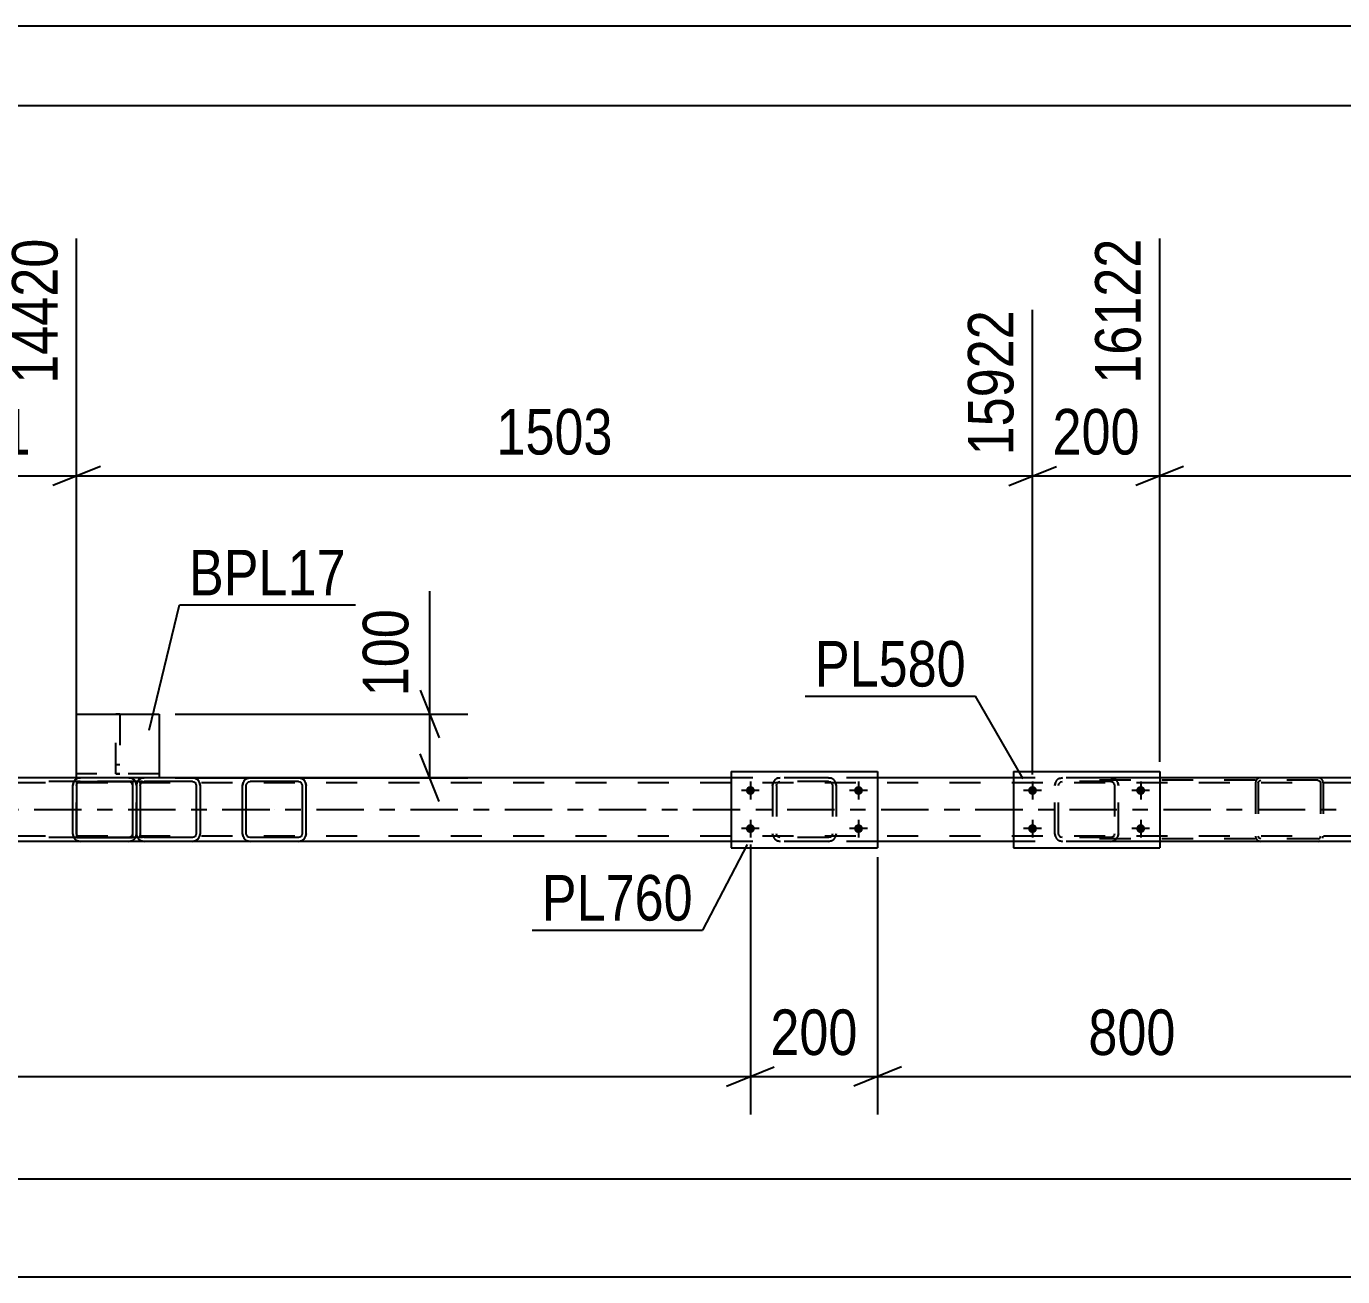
# Model space of a CAD drawing. Header units: millimetres. Extents: x -89 to 752, y -437 to 157.
# Drawn here: x 556.9 to 639.7, y 78.3 to 156.9 of the extents above; entities that cross this region are included whole.
import ezdxf

# ---------------------------------------------------------------- set-up
doc = ezdxf.new("R2010")
doc.units = ezdxf.units.MM
doc.linetypes.add('DXK_LINE_DOT2', pattern=[3.9198, 1.9599, -1.9599])
doc.linetypes.add('DXK_LINE_DOT3', pattern=[5.9187, 2.979, -0.9799, 0.9799, -0.9799])
doc.styles.add('Arial Narrow', font='ARIALN.TTF', dxfattribs={"height": 0.2})

# ---------------------------------------------------------------- blocks, each defined once
blk = doc.blocks.new('Unknown-318886155-1135')
at = {"color": 5, "linetype": 'Continuous'}
for p, q in [((752.099, 156.884), (-88.901, 156.884)), ((747.099, 151.884), (-83.901, 151.884))]:
    blk.add_line(p, q, dxfattribs=at)
blk = doc.blocks.new('Part-318886155-5118 - 5106')
at = {"color": 2, "linetype": 'Continuous'}
for p, q in [((563.891, 109.335), (563.855, 109.151)), ((564.113, 109.243), (564.165, 109.321)), ((564.335, 109.631), (564.151, 109.595)), ((564.165, 109.321), (564.243, 109.373)), ((564.243, 109.373), (564.335, 109.391)), ((567.375, 109.631), (564.335, 109.631)), ((567.375, 109.391), (564.335, 109.391)), ((567.558, 109.595), (567.375, 109.631)), ((567.375, 109.391), (567.467, 109.373)), ((567.467, 109.373), (567.544, 109.321)), ((567.544, 109.321), (567.596, 109.243)), ((567.855, 109.151), (567.818, 109.335)), ((563.855, 109.151), (563.855, 106.111)), ((564.095, 109.151), (564.113, 109.243)), ((564.095, 109.151), (564.095, 106.111)), ((567.596, 109.243), (567.615, 109.151)), ((567.615, 109.151), (567.615, 106.111)), ((567.855, 109.151), (567.855, 106.111)), ((563.855, 106.111), (563.891, 105.927)), ((564.113, 106.019), (564.095, 106.111)), ((564.165, 105.941), (564.113, 106.019)), ((567.596, 106.019), (567.544, 105.941)), ((567.615, 106.111), (567.596, 106.019)), ((567.818, 105.927), (567.855, 106.111)), ((564.151, 105.668), (564.335, 105.631)), ((564.243, 105.889), (564.165, 105.941)), ((564.335, 105.871), (564.243, 105.889)), ((567.375, 105.871), (564.335, 105.871)), ((567.375, 105.631), (564.335, 105.631)), ((567.467, 105.889), (567.375, 105.871)), ((567.375, 105.631), (567.558, 105.668)), ((567.544, 105.941), (567.467, 105.889))]:
    blk.add_line(p, q, dxfattribs=at)
at = {"color": 7, "linetype": 'DXK_LINE_DOT2'}
for p, q in [((563.855, 109.151), (563.891, 109.335)), ((564.151, 109.595), (564.335, 109.631)), ((567.375, 109.631), (567.558, 109.595)), ((567.818, 109.335), (567.855, 109.151)), ((563.891, 105.927), (563.855, 106.111)), ((567.855, 106.111), (567.818, 105.927)), ((564.335, 105.631), (564.151, 105.668)), ((567.558, 105.668), (567.375, 105.631))]:
    blk.add_line(p, q, dxfattribs=at)
at = {"color": 7, "linetype": 'DXK_LINE_DOT3'}
blk.add_line((565.855, 107.631), (565.855, 107.631), dxfattribs=at)
at = {"color": 2, "linetype": 'Continuous'}
for centre, start, end in [((564.335, 109.151), 112.5, 157.5), ((567.375, 109.151), 22.5, 67.5), ((564.335, 106.111), 202.5, 247.5), ((567.375, 106.111), 292.5, 337.5)]:
    blk.add_arc(centre, 0.48, start, end, dxfattribs=at)
at = {"color": 7, "linetype": 'DXK_LINE_DOT2'}
for centre, start, end in [((564.335, 109.151), 112.5, 157.5), ((567.375, 109.151), 22.5, 67.5), ((564.335, 106.111), 202.5, 247.5), ((567.375, 106.111), 292.5, 337.5)]:
    blk.add_arc(centre, 0.48, start, end, dxfattribs=at)
blk = doc.blocks.new('Part-318886155-5110 - 5106')
at = {"color": 2, "linetype": 'Continuous'}
for p, q in [((560.095, 109.391), (560.095, 105.871)), ((560.095, 109.391), (563.615, 109.391)), ((563.615, 109.391), (563.615, 105.871)), ((560.095, 105.871), (563.615, 105.871))]:
    blk.add_line(p, q, dxfattribs=at)
blk = doc.blocks.new('Part-318886155-5113 - 5106')
at = {"color": 7, "linetype": 'DXK_LINE_DOT2'}
for p, q in [((562.569, 109.871), (562.569, 113.631)), ((562.809, 113.631), (562.569, 113.631)), ((562.809, 113.631), (562.809, 109.871)), ((562.569, 110.471), (562.809, 110.471)), ((562.809, 109.871), (562.569, 109.871)), ((562.569, 109.871), (562.809, 109.871))]:
    blk.add_line(p, q, dxfattribs=at)
blk = doc.blocks.new('Part-318886155-5116 - 5106')
at = {"color": 2, "linetype": 'Continuous'}
for p, q in [((560.089, 109.631), (560.089, 113.631)), ((560.089, 113.631), (565.289, 113.631)), ((565.289, 113.631), (565.289, 109.631)), ((564.333, 109.631), (560.089, 109.631)), ((560.089, 109.631), (560.089, 109.631))]:
    blk.add_line(p, q, dxfattribs=at)
at = {"color": 7, "linetype": 'DXK_LINE_DOT2'}
for p, q in [((565.289, 109.871), (560.089, 109.871)), ((565.289, 109.871), (560.089, 109.871)), ((560.089, 109.871), (560.089, 109.871)), ((560.089, 109.631), (560.089, 109.651)), ((565.289, 109.631), (560.089, 109.631)), ((565.289, 109.631), (564.333, 109.631)), ((565.289, 109.871), (565.289, 109.871)), ((565.289, 109.631), (565.289, 109.651)), ((565.289, 109.631), (565.289, 109.631))]:
    blk.add_line(p, q, dxfattribs=at)
blk = doc.blocks.new('Part-318886155-5117 - 5106')
at = {"color": 2, "linetype": 'Continuous'}
for p, q in [((559.891, 109.334), (559.855, 109.15)), ((560.335, 109.63), (560.151, 109.594)), ((563.375, 109.63), (560.335, 109.63)), ((563.558, 109.594), (563.375, 109.63)), ((563.855, 109.151), (563.818, 109.334)), ((559.855, 106.11), (559.855, 109.15)), ((559.855, 106.11), (559.891, 105.926)), ((563.818, 105.926), (563.855, 106.11)), ((560.151, 105.667), (560.335, 105.63)), ((560.33, 105.871), (560.335, 105.87)), ((563.375, 105.87), (560.335, 105.87)), ((563.375, 105.63), (560.335, 105.63)), ((563.379, 105.871), (563.375, 105.87)), ((563.375, 105.63), (563.558, 105.667))]:
    blk.add_line(p, q, dxfattribs=at)
at = {"color": 7, "linetype": 'DXK_LINE_DOT2'}
for p, q in [((559.855, 109.15), (559.891, 109.334)), ((560.113, 109.242), (560.165, 109.32)), ((560.151, 109.594), (560.335, 109.63)), ((560.165, 109.32), (560.243, 109.372)), ((560.243, 109.372), (560.335, 109.39)), ((563.375, 109.39), (560.335, 109.39)), ((563.375, 109.63), (563.558, 109.594)), ((563.375, 109.39), (563.467, 109.372)), ((563.467, 109.372), (563.544, 109.32)), ((563.544, 109.32), (563.596, 109.242)), ((563.818, 109.334), (563.855, 109.15)), ((560.095, 109.15), (560.113, 109.242)), ((560.095, 106.11), (560.095, 109.15)), ((563.596, 109.242), (563.615, 109.15)), ((563.615, 109.15), (563.615, 106.11)), ((563.855, 109.15), (563.855, 109.151)), ((563.855, 106.11), (563.855, 109.15)), ((559.891, 105.926), (559.855, 106.11)), ((560.113, 106.018), (560.095, 106.11)), ((560.165, 105.94), (560.113, 106.018)), ((563.596, 106.018), (563.544, 105.94)), ((563.615, 106.11), (563.596, 106.018)), ((563.855, 106.11), (563.818, 105.926)), ((560.335, 105.63), (560.151, 105.667)), ((560.243, 105.888), (560.165, 105.94)), ((560.335, 105.87), (560.243, 105.888)), ((563.375, 105.87), (563.467, 105.888)), ((563.558, 105.667), (563.375, 105.63)), ((563.544, 105.94), (563.467, 105.888))]:
    blk.add_line(p, q, dxfattribs=at)
at = {"color": 7, "linetype": 'DXK_LINE_DOT3'}
blk.add_line((561.855, 107.63), (561.855, 107.63), dxfattribs=at)
at = {"color": 2, "linetype": 'Continuous'}
for centre, start, end in [((560.335, 109.15), 112.5, 157.5), ((563.375, 109.15), 22.5, 67.5), ((560.335, 106.11), 202.5, 247.5), ((563.375, 106.11), 292.5, 337.5)]:
    blk.add_arc(centre, 0.48, start, end, dxfattribs=at)
at = {"color": 7, "linetype": 'DXK_LINE_DOT2'}
for centre, start, end in [((560.335, 109.15), 112.5, 157.5), ((563.375, 109.15), 22.5, 67.5), ((560.335, 106.11), 202.5, 247.5), ((563.375, 106.11), 292.5, 337.5)]:
    blk.add_arc(centre, 0.48, start, end, dxfattribs=at)
blk = doc.blocks.new('Part-318886155-5130 - 5106')
at = {"color": 7, "linetype": 'DXK_LINE_DOT2'}
for p, q in [((603.86, 109.151), (603.896, 109.335)), ((603.896, 109.335), (603.86, 109.151)), ((604.118, 109.243), (604.17, 109.321)), ((604.156, 109.595), (604.34, 109.631)), ((604.34, 109.631), (604.156, 109.595)), ((604.17, 109.321), (604.248, 109.373)), ((604.248, 109.373), (604.34, 109.391)), ((607.38, 109.631), (604.34, 109.631)), ((607.38, 109.391), (604.34, 109.391)), ((607.38, 109.631), (607.564, 109.595)), ((607.564, 109.595), (607.38, 109.631)), ((607.38, 109.391), (607.472, 109.373)), ((607.472, 109.373), (607.55, 109.321)), ((607.55, 109.321), (607.602, 109.243)), ((607.823, 109.335), (607.86, 109.151)), ((607.86, 109.151), (607.823, 109.335)), ((603.86, 109.151), (603.86, 106.111)), ((604.1, 109.151), (604.118, 109.243)), ((604.1, 109.151), (604.1, 106.111)), ((607.602, 109.243), (607.62, 109.151)), ((607.62, 109.151), (607.62, 106.111)), ((607.86, 109.151), (607.86, 106.111)), ((603.896, 105.927), (603.86, 106.111)), ((603.86, 106.111), (603.896, 105.927)), ((604.118, 106.019), (604.1, 106.111)), ((604.17, 105.941), (604.118, 106.019)), ((607.602, 106.019), (607.55, 105.941)), ((607.62, 106.111), (607.602, 106.019)), ((607.86, 106.111), (607.823, 105.927)), ((607.823, 105.927), (607.86, 106.111)), ((604.34, 105.631), (604.156, 105.668)), ((604.156, 105.668), (604.34, 105.631)), ((604.248, 105.889), (604.17, 105.941)), ((604.34, 105.871), (604.248, 105.889)), ((607.38, 105.871), (604.34, 105.871)), ((607.38, 105.631), (604.34, 105.631)), ((607.472, 105.889), (607.38, 105.871)), ((607.564, 105.668), (607.38, 105.631)), ((607.38, 105.631), (607.564, 105.668)), ((607.55, 105.941), (607.472, 105.889))]:
    blk.add_line(p, q, dxfattribs=at)
at = {"color": 7, "linetype": 'DXK_LINE_DOT3'}
blk.add_line((605.86, 107.631), (605.86, 107.631), dxfattribs=at)
at = {"color": 7, "linetype": 'DXK_LINE_DOT2'}
for centre, start, end in [((604.34, 109.151), 112.5, 157.5), ((604.34, 109.151), 112.5, 157.5), ((607.38, 109.151), 22.5, 67.5), ((607.38, 109.151), 22.5, 67.5), ((604.34, 106.111), 202.5, 247.5), ((604.34, 106.111), 202.5, 247.5), ((607.38, 106.111), 292.5, 337.5), ((607.38, 106.111), 292.5, 337.5)]:
    blk.add_arc(centre, 0.48, start, end, dxfattribs=at)
blk = doc.blocks.new('Part-318886155-5281 - 5106')
at = {"color": 7, "linetype": 'DXK_LINE_DOT2'}
for p, q in [((551.823, 109.335), (551.802, 109.151)), ((551.882, 109.49), (551.823, 109.335)), ((551.97, 109.595), (551.882, 109.49)), ((551.948, 109.243), (551.977, 109.321)), ((552.073, 109.631), (551.97, 109.595)), ((551.977, 109.321), (552.021, 109.373)), ((552.021, 109.373), (552.073, 109.391)), ((564.23, 109.631), (552.073, 109.631)), ((564.23, 109.391), (552.073, 109.391)), ((553.349, 109.391), (553.349, 109.631)), ((554.357, 109.595), (554.164, 109.631)), ((554.164, 109.391), (554.261, 109.373)), ((554.261, 109.373), (554.342, 109.321)), ((554.342, 109.321), (554.397, 109.243)), ((554.65, 109.236), (554.629, 109.335)), ((551.802, 106.111), (551.802, 109.151)), ((551.938, 109.151), (551.948, 109.243)), ((551.938, 106.111), (551.938, 109.151)), ((554.397, 109.243), (554.416, 109.151)), ((554.416, 109.151), (554.416, 106.111)), ((554.667, 109.151), (554.65, 109.236)), ((554.667, 109.151), (554.667, 106.111)), ((551.823, 105.927), (551.802, 106.111)), ((551.948, 106.019), (551.938, 106.111)), ((551.977, 105.941), (551.948, 106.019)), ((554.397, 106.019), (554.342, 105.941)), ((554.416, 106.111), (554.397, 106.019)), ((554.629, 105.927), (554.65, 106.026)), ((554.65, 106.026), (554.667, 106.111)), ((551.87, 105.803), (551.823, 105.927)), ((551.882, 105.772), (551.87, 105.803)), ((551.882, 105.772), (551.97, 105.668)), ((551.97, 105.668), (552.073, 105.631)), ((552.021, 105.889), (551.977, 105.941)), ((552.073, 105.871), (552.021, 105.889)), ((564.23, 105.871), (552.073, 105.871)), ((564.23, 105.631), (552.073, 105.631)), ((553.349, 105.631), (553.349, 105.871)), ((554.261, 105.889), (554.164, 105.871)), ((554.164, 105.631), (554.357, 105.668)), ((554.342, 105.941), (554.261, 105.889))]:
    blk.add_line(p, q, dxfattribs=at)
blk.add_arc((554.179, 109.136), 0.492, 23.84941, 68.8059, dxfattribs=at)
blk = doc.blocks.new('Part-318886155-5376 - 5106')
at = {"color": 2, "linetype": 'Continuous'}
for p, q in [((619.003, 110.03), (619.003, 105.23)), ((619.003, 110.03), (628.203, 110.03)), ((628.203, 110.03), (628.203, 105.23)), ((619.003, 105.23), (628.203, 105.23))]:
    blk.add_line(p, q, dxfattribs=at)
blk = doc.blocks.new('Part-318886155-5302 - 5106')
at = {"color": 7, "linetype": 'DXK_LINE_DOT2'}
for p, q in [((638.143, 109.631), (622.814, 109.631)), ((638.143, 109.471), (622.814, 109.471)), ((634.253, 109.434), (634.227, 109.311)), ((634.227, 109.311), (634.227, 105.951)), ((634.397, 109.311), (634.41, 109.372)), ((634.397, 109.311), (634.397, 105.951)), ((634.41, 109.372), (634.447, 109.424)), ((634.567, 109.631), (634.437, 109.607)), ((634.447, 109.424), (634.502, 109.459)), ((634.502, 109.459), (634.567, 109.471)), ((638.273, 109.607), (638.143, 109.631)), ((638.143, 109.471), (638.208, 109.459)), ((638.208, 109.459), (638.233, 109.444)), ((638.233, 109.444), (638.264, 109.424)), ((638.264, 109.424), (638.3, 109.372)), ((638.3, 109.372), (638.313, 109.311)), ((638.313, 109.311), (638.313, 105.951)), ((638.484, 109.311), (638.458, 109.434)), ((638.484, 109.311), (638.484, 105.951)), ((634.227, 105.951), (634.253, 105.829)), ((634.41, 105.89), (634.397, 105.951)), ((638.313, 105.951), (638.3, 105.89)), ((638.458, 105.829), (638.484, 105.951)), ((638.143, 105.791), (622.814, 105.791)), ((638.143, 105.631), (622.814, 105.631)), ((634.447, 105.838), (634.41, 105.89)), ((634.437, 105.655), (634.567, 105.631)), ((634.502, 105.803), (634.447, 105.838)), ((634.567, 105.791), (634.502, 105.803)), ((638.143, 105.791), (638.208, 105.803)), ((638.143, 105.631), (638.273, 105.655)), ((638.208, 105.803), (638.233, 105.819)), ((638.233, 105.819), (638.264, 105.838)), ((638.3, 105.89), (638.264, 105.838))]:
    blk.add_line(p, q, dxfattribs=at)
for centre, start, end in [((634.554, 109.297), 110.75832, 155.68004), ((638.156, 109.297), 24.31996, 69.24168), ((634.554, 105.965), 204.31996, 249.24168)]:
    blk.add_arc(centre, 0.331, start, end, dxfattribs=at)
blk = doc.blocks.new('Part-318886155-5365 - 5106')
at = {"color": 2, "linetype": 'Continuous'}
for p, q in [((570.559, 109.333), (570.523, 109.15)), ((570.781, 109.242), (570.833, 109.32)), ((571.003, 109.63), (570.819, 109.593)), ((570.833, 109.32), (570.911, 109.372)), ((570.911, 109.372), (571.003, 109.39)), ((574.043, 109.63), (571.003, 109.63)), ((574.043, 109.39), (571.003, 109.39)), ((574.227, 109.593), (574.043, 109.63)), ((574.043, 109.39), (574.135, 109.372)), ((574.135, 109.372), (574.213, 109.32)), ((574.213, 109.32), (574.265, 109.242)), ((574.523, 109.15), (574.486, 109.333)), ((570.523, 106.11), (570.523, 109.15)), ((570.763, 109.15), (570.781, 109.242)), ((570.763, 106.11), (570.763, 109.15)), ((574.265, 109.242), (574.283, 109.15)), ((574.283, 109.15), (574.283, 106.11)), ((574.523, 106.11), (574.523, 109.15)), ((570.523, 106.11), (570.559, 105.926)), ((570.781, 106.018), (570.763, 106.11)), ((570.833, 105.94), (570.781, 106.018)), ((574.265, 106.018), (574.213, 105.94)), ((574.283, 106.11), (574.265, 106.018)), ((574.486, 105.926), (574.523, 106.11)), ((570.819, 105.666), (571.003, 105.63)), ((570.911, 105.888), (570.833, 105.94)), ((571.003, 105.87), (570.911, 105.888)), ((574.043, 105.87), (571.003, 105.87)), ((574.043, 105.63), (571.003, 105.63)), ((574.135, 105.888), (574.043, 105.87)), ((574.043, 105.63), (574.227, 105.666)), ((574.213, 105.94), (574.135, 105.888))]:
    blk.add_line(p, q, dxfattribs=at)
at = {"color": 7, "linetype": 'DXK_LINE_DOT2'}
for p, q in [((570.523, 109.15), (570.559, 109.333)), ((570.819, 109.593), (571.003, 109.63)), ((574.043, 109.63), (574.227, 109.593)), ((574.486, 109.333), (574.523, 109.15)), ((570.559, 105.926), (570.523, 106.11)), ((574.523, 106.11), (574.486, 105.926)), ((571.003, 105.63), (570.819, 105.666)), ((574.227, 105.666), (574.043, 105.63))]:
    blk.add_line(p, q, dxfattribs=at)
at = {"color": 7, "linetype": 'DXK_LINE_DOT3'}
blk.add_line((572.523, 107.63), (572.523, 107.63), dxfattribs=at)
at = {"color": 2, "linetype": 'Continuous'}
for centre, start, end in [((571.003, 109.15), 112.5, 157.5), ((574.043, 109.15), 22.5, 67.5), ((571.003, 106.11), 202.5, 247.5), ((574.043, 106.11), 292.5, 337.5)]:
    blk.add_arc(centre, 0.48, start, end, dxfattribs=at)
at = {"color": 7, "linetype": 'DXK_LINE_DOT2'}
for centre, start, end in [((571.003, 109.15), 112.5, 157.5), ((574.043, 109.15), 22.5, 67.5), ((571.003, 106.11), 202.5, 247.5), ((574.043, 106.11), 292.5, 337.5)]:
    blk.add_arc(centre, 0.48, start, end, dxfattribs=at)
blk = doc.blocks.new('Part-318886155-5370 - 5106')
at = {"color": 2, "linetype": 'Continuous'}
for p, q in [((601.26, 110.031), (601.26, 105.231)), ((601.26, 110.031), (610.46, 110.031)), ((610.46, 110.031), (610.46, 105.231)), ((601.26, 105.231), (610.46, 105.231))]:
    blk.add_line(p, q, dxfattribs=at)
blk = doc.blocks.new('Part-318886155-5371 - 5106')
at = {"color": 7, "linetype": 'DXK_LINE_DOT2'}
for p, q in [((621.603, 109.15), (621.64, 109.333)), ((621.64, 109.333), (621.603, 109.15)), ((621.862, 109.242), (621.914, 109.319)), ((621.9, 109.593), (622.083, 109.63)), ((622.083, 109.63), (621.9, 109.593)), ((621.914, 109.319), (621.991, 109.371)), ((621.991, 109.371), (622.083, 109.39)), ((625.123, 109.63), (622.083, 109.63)), ((625.123, 109.39), (622.083, 109.39)), ((625.123, 109.63), (625.307, 109.593)), ((625.307, 109.593), (625.123, 109.63)), ((625.123, 109.39), (625.215, 109.371)), ((625.215, 109.371), (625.293, 109.319)), ((625.293, 109.319), (625.345, 109.242)), ((625.567, 109.333), (625.603, 109.15)), ((625.603, 109.15), (625.567, 109.333)), ((621.603, 106.11), (621.603, 109.15)), ((621.843, 109.15), (621.862, 109.242)), ((621.843, 106.11), (621.843, 109.15)), ((625.345, 109.242), (625.363, 109.15)), ((625.363, 109.15), (625.363, 106.11)), ((625.603, 106.11), (625.603, 109.15)), ((621.64, 105.926), (621.603, 106.11)), ((621.603, 106.11), (621.64, 105.926)), ((621.862, 106.018), (621.843, 106.11)), ((621.914, 105.94), (621.862, 106.018)), ((625.345, 106.018), (625.293, 105.94)), ((625.363, 106.11), (625.345, 106.018)), ((625.603, 106.11), (625.567, 105.926)), ((625.567, 105.926), (625.603, 106.11)), ((622.083, 105.63), (621.9, 105.666)), ((621.9, 105.666), (622.083, 105.63)), ((621.991, 105.888), (621.914, 105.94)), ((622.083, 105.87), (621.991, 105.888)), ((625.123, 105.87), (622.083, 105.87)), ((625.123, 105.63), (622.083, 105.63)), ((625.215, 105.888), (625.123, 105.87)), ((625.307, 105.666), (625.123, 105.63)), ((625.123, 105.63), (625.307, 105.666)), ((625.293, 105.94), (625.215, 105.888))]:
    blk.add_line(p, q, dxfattribs=at)
at = {"color": 7, "linetype": 'DXK_LINE_DOT3'}
blk.add_line((623.603, 107.63), (623.603, 107.63), dxfattribs=at)
at = {"color": 7, "linetype": 'DXK_LINE_DOT2'}
for centre, start, end in [((622.083, 109.15), 112.5, 157.5), ((622.083, 109.15), 112.5, 157.5), ((625.123, 109.15), 22.5, 67.5), ((625.123, 109.15), 22.5, 67.5), ((622.083, 106.11), 202.5, 247.5), ((622.083, 106.11), 202.5, 247.5), ((625.123, 106.11), 292.5, 337.5), ((625.123, 106.11), 292.5, 337.5)]:
    blk.add_arc(centre, 0.48, start, end, dxfattribs=at)
blk = doc.blocks.new('Bolt-318886155-5417 - 5106')
at = {"linetype": 'Continuous'}
for points in [[(602.46, 108.551, -1), (602.46, 109.111, -1)], [(609.26, 108.551, -1), (609.26, 109.111, -1)], [(602.46, 106.151, -1), (602.46, 106.711, -1)], [(609.26, 106.151, -1), (609.26, 106.711, -1)]]:
    blk.add_hatch(color=1, dxfattribs=at).paths.add_polyline_path(points)
at = {"color": 1, "linetype": 'Continuous'}
for p, q in [((602.46, 109.391), (602.46, 108.271)), ((609.26, 109.391), (609.26, 108.271)), ((603.02, 108.831), (601.9, 108.831)), ((609.82, 108.831), (608.7, 108.831)), ((602.46, 106.991), (602.46, 105.871)), ((609.26, 106.991), (609.26, 105.871)), ((603.02, 106.431), (601.9, 106.431)), ((609.82, 106.431), (608.7, 106.431))]:
    blk.add_line(p, q, dxfattribs=at)
blk = doc.blocks.new('Bolt-318886155-5419 - 5106')
at = {"linetype": 'Continuous'}
for points in [[(620.203, 108.55, -1), (620.203, 109.11, -1)], [(627.003, 108.55, -1), (627.003, 109.11, -1)], [(620.203, 106.15, -1), (620.203, 106.71, -1)], [(627.003, 106.15, -1), (627.003, 106.71, -1)]]:
    blk.add_hatch(color=1, dxfattribs=at).paths.add_polyline_path(points)
at = {"color": 1, "linetype": 'Continuous'}
for p, q in [((620.203, 109.39), (620.203, 108.27)), ((627.003, 109.39), (627.003, 108.27)), ((620.763, 108.83), (619.643, 108.83)), ((627.563, 108.83), (626.443, 108.83)), ((620.203, 106.99), (620.203, 105.87)), ((627.003, 106.99), (627.003, 105.87)), ((620.763, 106.43), (619.643, 106.43)), ((627.563, 106.43), (626.443, 106.43))]:
    blk.add_line(p, q, dxfattribs=at)
blk = doc.blocks.new('Part-318886155-5453 - 5106')
at = {"color": 7, "linetype": 'DXK_LINE_DOT2'}
for p, q in [((660.055, 109.311), (-16.695, 109.311)), ((567.375, 109.631), (560.089, 109.631)), ((610.46, 109.631), (601.26, 109.631)), ((628.203, 109.631), (619.003, 109.631)), ((660.055, 105.951), (-16.695, 105.951)), ((563.379, 105.631), (560.33, 105.631)), ((567.375, 105.631), (564.335, 105.631)), ((574.049, 105.631), (570.997, 105.631)), ((610.46, 105.631), (601.26, 105.631)), ((628.203, 105.631), (619.003, 105.631))]:
    blk.add_line(p, q, dxfattribs=at)
at = {"color": 2, "linetype": 'Continuous'}
for p, q in [((560.089, 109.631), (548.837, 109.631)), ((601.26, 109.631), (567.375, 109.631)), ((619.003, 109.631), (610.46, 109.631)), ((641.255, 109.631), (628.203, 109.631)), ((560.33, 105.631), (548.837, 105.631)), ((564.335, 105.631), (563.379, 105.631)), ((570.997, 105.631), (567.375, 105.631)), ((601.26, 105.631), (574.049, 105.631)), ((619.003, 105.631), (610.46, 105.631)), ((641.255, 105.631), (628.203, 105.631))]:
    blk.add_line(p, q, dxfattribs=at)
at = {"color": 7, "linetype": 'DXK_LINE_DOT3'}
blk.add_line((-16.695, 107.631), (660.055, 107.631), dxfattribs=at)
blk = doc.blocks.new('StraightDimension-318886155-5507 - 5106')
at = {"color": 7, "linetype": 'Continuous'}
blk.add_line((-16.695, 84.399), (698.695, 84.399), dxfattribs=at)
blk = doc.blocks.new('StraightDimension-318886155-18558 - 5106')
at = {"color": 7, "linetype": 'Continuous'}
for p, q in [((548.837, 110.631), (548.837, 143.548)), ((560.095, 113.489), (560.095, 143.548)), ((547.337, 128.007), (550.337, 129.207)), ((561.595, 129.207), (558.595, 128.007)), ((548.837, 128.607), (560.095, 128.607))]:
    blk.add_line(p, q, dxfattribs=at)
at = {"color": 0}
blk.add_wipeout([(557.808, 129.357), (557.808, 133.557), (551.124, 133.557), (551.124, 129.357)], dxfattribs=at)
at = {"color": 3, "style": 'Arial Narrow'}
blk.add_text('281', height=2.8633, dxfattribs=at).set_placement((551.724, 129.957))
at = {"color": 0, "linetype": 'Continuous'}
blk.add_wipeout([(559.495, 144.148), (555.295, 144.148), (555.295, 133.807), (559.495, 133.807)], dxfattribs=at)
at = {"color": 3, "linetype": 'Continuous', "style": 'Arial Narrow'}
blk.add_text('14420', height=2.8633, rotation=90.00021, dxfattribs=at).set_placement((558.895, 134.407))
blk = doc.blocks.new('StraightDimension-318886155-18556 - 5106')
at = {"color": 7, "linetype": 'Continuous'}
for p, q in [((628.203, 110.631), (628.203, 143.548)), ((620.203, 109.83), (620.203, 139.048)), ((618.703, 128.007), (621.703, 129.207)), ((629.703, 129.207), (626.703, 128.007)), ((620.203, 128.607), (628.203, 128.607))]:
    blk.add_line(p, q, dxfattribs=at)
at = {"color": 0}
blk.add_wipeout([(627.545, 129.357), (627.545, 133.557), (620.861, 133.557), (620.861, 129.357)], dxfattribs=at)
at = {"color": 3, "style": 'Arial Narrow'}
blk.add_text('200', height=2.8633, dxfattribs=at).set_placement((621.461, 129.957))
at = {"color": 0, "linetype": 'Continuous'}
blk.add_wipeout([(627.603, 144.148), (623.403, 144.148), (623.403, 133.807), (627.603, 133.807)], dxfattribs=at)
at = {"color": 3, "linetype": 'Continuous', "style": 'Arial Narrow'}
blk.add_text('16122', height=2.8633, rotation=90.00021, dxfattribs=at).set_placement((627.003, 134.407))
blk = doc.blocks.new('StraightDimension-318886155-5528 - 5106')
at = {"color": 7, "linetype": 'Continuous'}
blk.add_line((-17.335, 78.255), (699.335, 78.255), dxfattribs=at)
blk = doc.blocks.new('StraightDimension-318886155-5851 - 5106')
at = {"color": 7, "linetype": 'Continuous'}
for p, q in [((602.46, 105.431), (602.46, 88.444)), ((600.96, 90.244), (603.96, 91.444)), ((490.461, 90.844), (602.46, 90.844))]:
    blk.add_line(p, q, dxfattribs=at)
blk = doc.blocks.new('StraightDimension-318886155-5866 - 5106')
at = {"color": 7, "linetype": 'Continuous'}
for p, q in [((602.46, 105.431), (602.46, 88.444)), ((610.46, 104.631), (610.46, 88.444)), ((600.96, 90.244), (603.96, 91.444)), ((611.96, 91.444), (608.96, 90.244)), ((602.46, 90.844), (610.46, 90.844))]:
    blk.add_line(p, q, dxfattribs=at)
at = {"color": 0}
blk.add_wipeout([(609.802, 91.594), (609.802, 95.794), (603.118, 95.794), (603.118, 91.594)], dxfattribs=at)
at = {"color": 3, "style": 'Arial Narrow'}
blk.add_text('200', height=2.8633, dxfattribs=at).set_placement((603.718, 92.194))
blk = doc.blocks.new('StraightDimension-318886155-5881 - 5106')
at = {"color": 7, "linetype": 'Continuous'}
for p, q in [((642.455, 105.431), (642.455, 88.444)), ((610.46, 104.631), (610.46, 88.444)), ((611.96, 91.444), (608.96, 90.244)), ((640.955, 90.244), (643.955, 91.444)), ((610.46, 90.844), (642.455, 90.844))]:
    blk.add_line(p, q, dxfattribs=at)
at = {"color": 0}
blk.add_wipeout([(629.8, 91.594), (629.8, 95.794), (623.115, 95.794), (623.115, 91.594)], dxfattribs=at)
at = {"color": 3, "style": 'Arial Narrow'}
blk.add_text('800', height=2.8633, dxfattribs=at).set_placement((623.715, 92.194))
blk = doc.blocks.new('StraightDimension-318886155-18523 - 5106')
at = {"color": 7, "linetype": 'Continuous'}
for p, q in [((582.302, 113.631), (582.302, 121.365)), ((582.302, 113.631), (582.302, 121.365)), ((581.702, 115.131), (582.902, 112.131)), ((566.289, 113.631), (584.702, 113.631)), ((582.302, 109.631), (582.302, 113.631)), ((582.902, 108.131), (581.702, 111.131)), ((566.289, 109.631), (584.702, 109.631))]:
    blk.add_line(p, q, dxfattribs=at)
at = {"color": 0}
blk.add_wipeout([(581.552, 120.84), (577.352, 120.84), (577.352, 114.156), (581.552, 114.156)], dxfattribs=at)
at = {"color": 3, "style": 'Arial Narrow'}
blk.add_text('100', height=2.8633, rotation=90.00021, dxfattribs=at).set_placement((580.952, 114.756))
blk = doc.blocks.new('StraightDimension-318886155-18555 - 5106')
at = {"color": 7, "linetype": 'Continuous'}
for p, q in [((628.203, 110.631), (628.203, 143.548)), ((670.955, 109.83), (670.955, 139.048)), ((629.703, 129.207), (626.703, 128.007)), ((669.455, 128.007), (672.455, 129.207)), ((628.203, 128.607), (670.955, 128.607))]:
    blk.add_line(p, q, dxfattribs=at)
at = {"color": 0}
blk.add_wipeout([(653.835, 129.357), (653.835, 133.557), (645.323, 133.557), (645.323, 129.357)], dxfattribs=at)
at = {"color": 3, "style": 'Arial Narrow'}
blk.add_text('1077', height=2.8633, dxfattribs=at).set_placement((645.923, 129.957))
at = {"color": 0, "linetype": 'Continuous'}
blk.add_wipeout([(670.355, 139.648), (666.155, 139.648), (666.155, 129.307), (670.355, 129.307)], dxfattribs=at)
at = {"color": 3, "linetype": 'Continuous', "style": 'Arial Narrow'}
blk.add_text('17199', height=2.8633, rotation=90.00021, dxfattribs=at).set_placement((669.755, 129.907))
blk = doc.blocks.new('StraightDimension-318886155-18557 - 5106')
at = {"color": 7, "linetype": 'Continuous'}
for p, q in [((560.095, 113.489), (560.095, 143.548)), ((620.203, 109.83), (620.203, 139.048)), ((561.595, 129.207), (558.595, 128.007)), ((618.703, 128.007), (621.703, 129.207)), ((560.095, 128.607), (620.203, 128.607))]:
    blk.add_line(p, q, dxfattribs=at)
at = {"color": 0}
blk.add_wipeout([(594.405, 129.357), (594.405, 133.557), (585.893, 133.557), (585.893, 129.357)], dxfattribs=at)
at = {"color": 3, "style": 'Arial Narrow'}
blk.add_text('1503', height=2.8633, dxfattribs=at).set_placement((586.493, 129.957))
at = {"color": 0, "linetype": 'Continuous'}
blk.add_wipeout([(619.603, 139.648), (615.403, 139.648), (615.403, 129.307), (619.603, 129.307)], dxfattribs=at)
at = {"color": 3, "linetype": 'Continuous', "style": 'Arial Narrow'}
blk.add_text('15922', height=2.8633, rotation=90.00021, dxfattribs=at).set_placement((619.003, 129.907))
blk = doc.blocks.new('Mark-318886155-5366 - 5106')
at = {"color": 30, "linetype": 'Continuous'}
for p in [(602.258, 105.43), (588.745, 100.05)]:
    blk.add_line(p, (599.449, 100.05), dxfattribs=at)
at = {"color": 0}
blk.add_wipeout([(598.849, 100.65), (598.849, 103.65), (589.345, 103.65), (589.345, 100.65)], dxfattribs=at)
blk.add_wipeout([(598.849, 100.65), (598.849, 103.65), (589.345, 103.65), (589.345, 100.65)], dxfattribs=at)
at = {"color": 3, "style": 'Arial Narrow'}
blk.add_text('PL760', height=2.8633, dxfattribs=at).set_placement((589.345, 100.65))
blk = doc.blocks.new('Mark-318886155-5372 - 5106')
at = {"color": 30, "linetype": 'Continuous'}
for p in [(605.915, 114.766), (619.619, 109.57)]:
    blk.add_line(p, (616.619, 114.766), dxfattribs=at)
at = {"color": 0}
blk.add_wipeout([(616.019, 115.366), (616.019, 118.366), (606.515, 118.366), (606.515, 115.366)], dxfattribs=at)
blk.add_wipeout([(616.019, 115.366), (616.019, 118.366), (606.515, 118.366), (606.515, 115.366)], dxfattribs=at)
at = {"color": 3, "style": 'Arial Narrow'}
blk.add_text('PL580', height=2.8633, dxfattribs=at).set_placement((606.515, 115.366))
blk = doc.blocks.new('Mark-318886155-18534 - 5106')
at = {"color": 30, "linetype": 'Continuous'}
for p, q in [((564.651, 112.631), (566.558, 120.496)), ((566.558, 120.496), (577.625, 120.496))]:
    blk.add_line(p, q, dxfattribs=at)
at = {"color": 0}
blk.add_wipeout([(577.025, 121.096), (577.025, 124.096), (567.158, 124.096), (567.158, 121.096)], dxfattribs=at)
blk.add_wipeout([(577.025, 121.096), (577.025, 124.096), (567.158, 124.096), (567.158, 121.096)], dxfattribs=at)
at = {"color": 3, "style": 'Arial Narrow'}
blk.add_text('BPL17', height=2.8633, dxfattribs=at).set_placement((567.158, 121.096))

msp = doc.modelspace()

# ---------------------------------------------------------------- block references
for name in ['Unknown-318886155-1135', 'Part-318886155-5116 - 5106', 'Part-318886155-5113 - 5106', 'Part-318886155-5453 - 5106', 'Part-318886155-5281 - 5106', 'Part-318886155-5117 - 5106', 'Part-318886155-5110 - 5106', 'Part-318886155-5118 - 5106', 'Part-318886155-5365 - 5106', 'Part-318886155-5370 - 5106', 'Bolt-318886155-5417 - 5106', 'Part-318886155-5130 - 5106', 'Part-318886155-5376 - 5106', 'Bolt-318886155-5419 - 5106', 'Part-318886155-5371 - 5106', 'Part-318886155-5302 - 5106']:
    msp.add_blockref(name, (0, 0))

# ---------------------------------------------------------------- next in the draw order: block references
for name in ['StraightDimension-318886155-18558 - 5106', 'StraightDimension-318886155-18556 - 5106', 'StraightDimension-318886155-18523 - 5106', 'StraightDimension-318886155-5507 - 5106']:
    msp.add_blockref(name, (0, 0))

# ---------------------------------------------------------------- next in the draw order: block references
for name in ['StraightDimension-318886155-18557 - 5106', 'StraightDimension-318886155-18555 - 5106', 'StraightDimension-318886155-5528 - 5106']:
    msp.add_blockref(name, (0, 0))

# ---------------------------------------------------------------- next in the draw order: block references
for name in ['Mark-318886155-18534 - 5106', 'Mark-318886155-5372 - 5106', 'StraightDimension-318886155-5851 - 5106']:
    msp.add_blockref(name, (0, 0))

# ---------------------------------------------------------------- next in the draw order: block references
msp.add_blockref('StraightDimension-318886155-5866 - 5106', (0, 0))

# ---------------------------------------------------------------- next in the draw order: block references
for name in ['Mark-318886155-5366 - 5106', 'StraightDimension-318886155-5881 - 5106']:
    msp.add_blockref(name, (0, 0))

doc.saveas('drawing.dxf')
